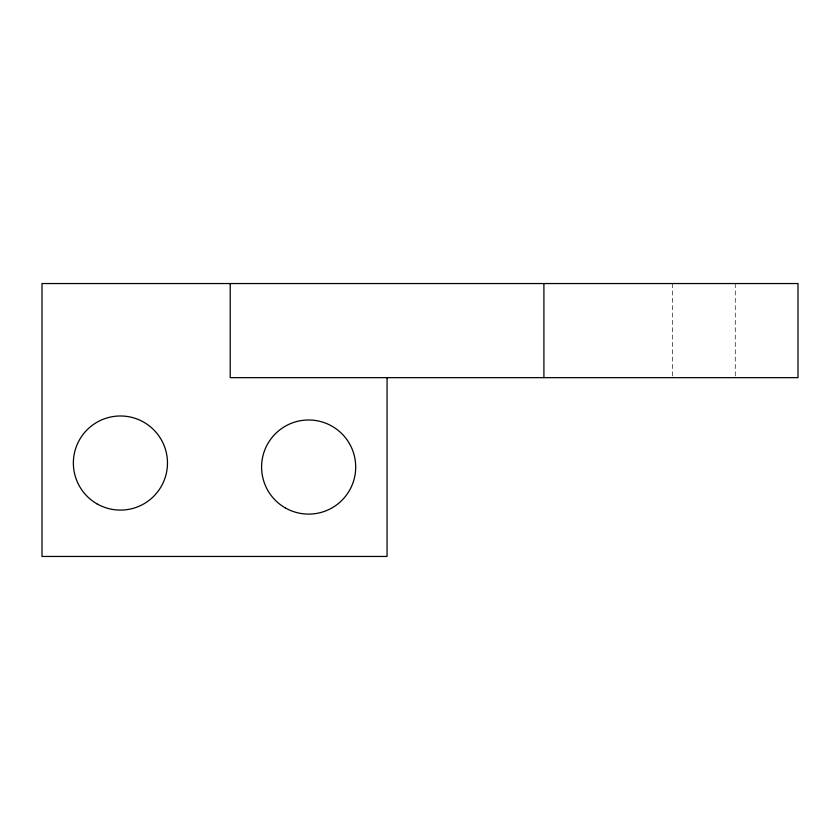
<?xml version="1.0" encoding="UTF-8"?>
<svg xmlns="http://www.w3.org/2000/svg" width="840" height="840" viewBox="0 0 840 840"><rect width="100%" height="100%" fill="white"/><g stroke="black" fill="none" stroke-linecap="round" stroke-linejoin="round"><path stroke-width="0.63" stroke-dasharray="4.2 3.15" d="M735.263 283.542L735.263 376.341M672.525 283.542L672.525 376.341"/><path stroke-width="1.26" d="M543.911 283.542L543.911 377.654M387.062 377.654L387.062 556.458L42 556.458L42 283.542L798 283.542L798 377.654L230.213 377.654L230.213 283.542M285.117 507.801A47.051 47.051 0 0 0 355.698 467.05A47.051 47.051 0 0 0 285.117 426.3A47.051 47.051 0 0 0 285.117 507.801M96.894 503.79A47.051 47.051 0 0 0 167.475 463.04A47.051 47.051 0 0 0 96.894 422.289A47.051 47.051 0 0 0 96.894 503.79"/></g></svg>
